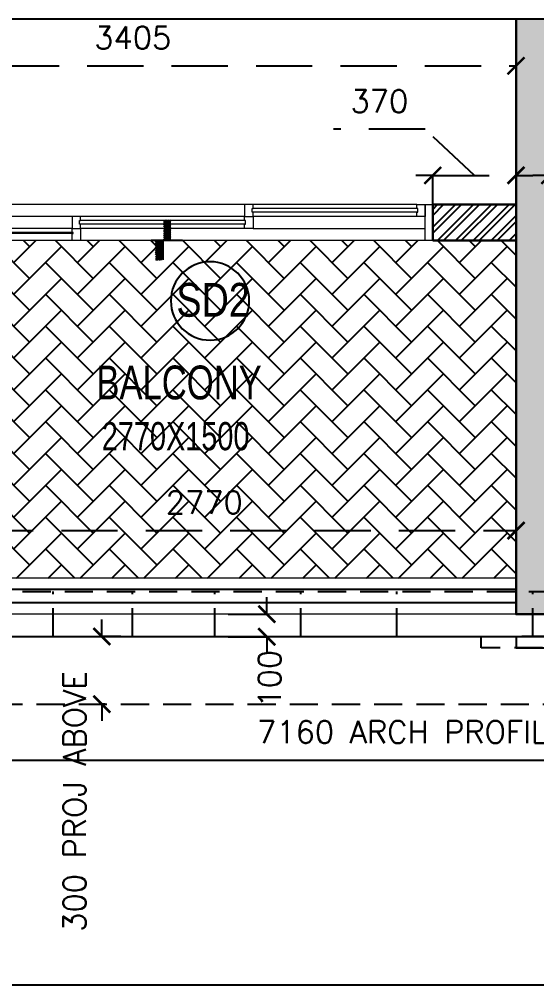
# Model space of a CAD drawing. Header units: millimetres. Extents: x 1135099 to 1230264, y -5736945 to -5695799.
# Drawn here: x 1137880 to 1140178, y -5736945 to -5732657 of the extents above; entities that cross this region are included whole.
import ezdxf
from ezdxf.enums import TextEntityAlignment as Align

# ---------------------------------------------------------------- set-up
doc = ezdxf.new("R2010")
doc.units = ezdxf.units.MM
doc.header["$LTSCALE"] = 1000
doc.header["$MEASUREMENT"] = 0
for name, pattern in [('$0$AUDIT_D_120904163729-0', [0]), ('$2$AUDIT_D_120904163729-0', [0]), ('$4$HIDDEN', [0.375, 0.25, -0.125]), ('$7$HIDDEN', [0.375, 0.25, -0.125]), ('2BHK-A - FRONT$0$AUDIT_D_120904163729-0', [0]), ('AUDIT_D_120904163729-0', [0]), ('T 10_TYPICAL ELEVATION$0$AUDIT_D_120904163729-0', [0]), ('T 10_TYPICAL ELEVATION$0$HIDDEN', [0.375, 0.25, -0.125]), ('T10(T7 IS SIMILAR BUT MIRROR) - DIMENSION & TEXTING$0$HIDDEN', [0.375, 0.25, -0.125]), ('T8(T9 IS SIMILAR) - TYPICAL FLOOR ELEVATION$0$AUDIT_D_120904163729-0', [0])]:
    doc.linetypes.add(name, pattern=pattern)
doc.layers.get('0').update_dxf_attribs({"linetype": 'AUDIT_D_120904163729-0'})
for name, color, linetype in [('$0$A-WALL-FEATURES', 6, '$0$AUDIT_D_120904163729-0'), ('$1$A-WALL-FEATURES', 110, '$2$AUDIT_D_120904163729-0'), ('2BHK-A - FRONT$0$A-DECK SUNK 125', 8, 'Continuous'), ('2BHK-A - FRONT$0$A-HATCH -160', 251, '2BHK-A - FRONT$0$AUDIT_D_120904163729-0'), ('2BHK-A - FRONT$0$a-tile drop', 3, 'Continuous'), ('2BHK-A - FRONT$0$APT PLANS-typ$0$TILEDROP', 3, 'Continuous'), ('2BHK-A - FRONT$0$ELE 1', 1, 'Continuous'), ('T 10_TYPICAL ELEVATION$0$A-DIM', 1, 'T 10_TYPICAL ELEVATION$0$AUDIT_D_120904163729-0'), ('T10(T7 IS SIMILAR BUT MIRROR) - DIMENSION & TEXTING$0$A-DIMENSIONS', 2, 'T10(T7 IS SIMILAR BUT MIRROR) - DIMENSION & TEXTING$0$HIDDEN'), ('T8(T9 IS SIMILAR) - DIMENSION & TEXTING$0$a-window-no', 125, 'Continuous'), ('T8(T9 IS SIMILAR) - TYPICAL FLOOR ELEVATION$0$A-WALL-FEATURES', 6, 'T8(T9 IS SIMILAR) - TYPICAL FLOOR ELEVATION$0$AUDIT_D_120904163729-0')]:
    doc.layers.add(name, color=color, linetype=linetype)
for name, color, linetype, lineweight in [('2BHK-A - FRONT$0$A-WALL- 160', 6, 'Continuous', 30), ('2BHK-A - FRONT$0$Ele', 8, 'Continuous', 15), ('2BHK-A - FRONT$0$Window', 4, 'Continuous', 20), ('T8(T9 IS SIMILAR) - DIMENSION & TEXTING$0$a-Text', 4, 'Continuous', 0), ('T8(T9 IS SIMILAR) - DIMENSION & TEXTING$0$a-TEXT -R SIZE', 4, 'Continuous', 0)]:
    doc.layers.add(name, color=color, linetype=linetype, lineweight=lineweight)
doc.styles.add('T 10_TYPICAL ELEVATION$0$Romans 1', font='romans.shx', dxfattribs={"height": 100})
doc.styles.add('T10(T7 IS SIMILAR BUT MIRROR) - DIMENSION & TEXTING$0$Romans 1', font='romans.shx', dxfattribs={"height": 100})
doc.styles.add('T8(T9 IS SIMILAR) - DIMENSION & TEXTING$0$ARIAL ARROW', font='swisscl.ttf')
doc.styles.add('T8(T9 IS SIMILAR) - DIMENSION & TEXTING$0$LODHA STANDERD', font='sanss___.ttf')
doc.dimstyles.new('T 10_TYPICAL ELEVATION$0$ALPINE S', dxfattribs={"dimscale": 0, "dimtxt": 100, "dimasz": 75, "dimexe": 0, "dimexo": 0, "dimgap": 75, "dimtad": 1, "dimdec": 0, "dimzin": 0, "dimdsep": 46, "dimtxsty": 'T 10_TYPICAL ELEVATION$0$Romans 1', "dimblk": 'T 10_TYPICAL ELEVATION$0$_ArchTick', "dimcen": 0.09, "dimclrd": 256, "dimclre": 256, "dimclrt": 7, "dimadec": 0, "dimazin": 0, "dimtfac": 1, "dimtdec": 0, "dimtofl": 0, "dimtmove": 1, "dimatfit": 0, "dimldrblk": 'T 10_TYPICAL ELEVATION$0$_Open90', "dimfxl": 1, "dimtolj": 1, "dimtzin": 0, "dimarcsym": 0})
doc.dimstyles.new('T10(T7 IS SIMILAR BUT MIRROR) - DIMENSION & TEXTING$0$ALPINE S', dxfattribs={"dimscale": 0, "dimtxt": 100, "dimasz": 75, "dimexe": 0, "dimexo": 0, "dimgap": 75, "dimtad": 1, "dimdec": 0, "dimzin": 0, "dimdsep": 46, "dimtxsty": 'T10(T7 IS SIMILAR BUT MIRROR) - DIMENSION & TEXTING$0$Romans 1', "dimblk": 'T10(T7 IS SIMILAR BUT MIRROR) - DIMENSION & TEXTING$0$_ArchTick', "dimcen": 0.09, "dimclrd": 256, "dimclre": 256, "dimclrt": 7, "dimadec": 0, "dimazin": 0, "dimtfac": 1, "dimtdec": 0, "dimtofl": 0, "dimtmove": 1, "dimatfit": 0, "dimldrblk": 'T10(T7 IS SIMILAR BUT MIRROR) - DIMENSION & TEXTING$0$_Open90', "dimfxl": 1, "dimtolj": 1, "dimtzin": 0, "dimarcsym": 0})

# ---------------------------------------------------------------- blocks, each defined once
blk = doc.blocks.new('T8(T9 IS SIMILAR) - DIMENSION & TEXTING$0$WINDOW TAG')
at = {"layer": 'T8(T9 IS SIMILAR) - DIMENSION & TEXTING$0$a-window-no'}
blk.add_circle((0, 0), 174.1, dxfattribs=at)
at = {"layer": 'T8(T9 IS SIMILAR) - DIMENSION & TEXTING$0$a-window-no', "style": 'T8(T9 IS SIMILAR) - DIMENSION & TEXTING$0$LODHA STANDERD'}
blk.add_attdef('WINDOW', text='', height=150, dxfattribs=at).set_placement((11.3, 2.8), align=Align.MIDDLE_CENTER)
blk = doc.blocks.new('2BHK-A - FRONT$0$2400')
at = {"layer": '2BHK-A - FRONT$0$Window', "color": 1, "lineweight": 13}
for p, q in [((1151176.5, -5692111.9), (1148842.5, -5692111.9)), ((1149607.5, -5692111.9), (1148880, -5692111.9)), ((1149607.5, -5692165.3), (1148880, -5692165.3)), ((1150373.7, -5692165.3), (1149645, -5692165.3)), ((1150411.2, -5692165.3), (1151176.5, -5692165.3)), ((1149607.5, -5692218.6), (1148842.5, -5692218.6)), ((1150373.7, -5692218.6), (1149645, -5692218.6)), ((1151139, -5692218.6), (1150411.2, -5692218.6)), ((1150373.7, -5692271.9), (1148842.5, -5692271.9)), ((1151139, -5692271.9), (1150411.2, -5692271.9))]:
    blk.add_line(p, q, dxfattribs=at)
at = {"layer": '2BHK-A - FRONT$0$Window', "color": 5, "lineweight": 13}
for p, q in [((1149607.5, -5692142.2), (1148880, -5692142.2)), ((1149607.5, -5692146.7), (1148880, -5692146.7)), ((1150373.7, -5692183.8), (1149645, -5692183.8)), ((1150373.7, -5692200), (1149645, -5692200)), ((1151139, -5692237.2), (1150411.2, -5692237.2)), ((1151139, -5692253.3), (1150411.2, -5692253.3))]:
    blk.add_line(p, q, dxfattribs=at)
at = {"layer": '2BHK-A - FRONT$0$Window', "color": 4, "lineweight": 13}
for points in [[(1148842.5, -5692111.9), (1148809.5, -5692111.9), (1148809.5, -5692271.9), (1148842.5, -5692271.9)], [(1148880, -5692146.7), (1148880, -5692165.3), (1148842.5, -5692165.3), (1148842.5, -5692111.9), (1148880, -5692111.9), (1148880, -5692142.2), (1148875.5, -5692142.2), (1148875.5, -5692146.7)], [(1149607.5, -5692146.7), (1149607.5, -5692165.3), (1149645, -5692165.3), (1149645, -5692111.9), (1149607.5, -5692111.9), (1149607.5, -5692142.2), (1149612, -5692142.2), (1149612, -5692146.7)], [(1151209.5, -5692111.9), (1151176.5, -5692111.9), (1151176.5, -5692271.9), (1151209.5, -5692271.9)], [(1149645, -5692200), (1149645, -5692218.6), (1149607.5, -5692218.6), (1149607.5, -5692165.3), (1149645, -5692165.3), (1149645, -5692183.8), (1149640.5, -5692183.8), (1149640.5, -5692200)], [(1150373.7, -5692200), (1150373.7, -5692218.6), (1150411.2, -5692218.6), (1150411.2, -5692165.3), (1150373.7, -5692165.3), (1150373.7, -5692183.8), (1150378.2, -5692183.8), (1150378.2, -5692200)], [(1150411.2, -5692253.3), (1150411.2, -5692271.9), (1150373.7, -5692271.9), (1150373.7, -5692218.6), (1150411.2, -5692218.6), (1150411.2, -5692237.2), (1150406.7, -5692237.2), (1150406.7, -5692253.3)], [(1151139, -5692253.3), (1151139, -5692271.9), (1151176.5, -5692271.9), (1151176.5, -5692218.6), (1151139, -5692218.6), (1151139, -5692237.2), (1151143.5, -5692237.2), (1151143.5, -5692253.3)]]:
    blk.add_lwpolyline(points, close=True, dxfattribs=at)
blk = doc.blocks.new('2BHK-A - FRONT$0$TILE DROP -x')
at = {"layer": '2BHK-A - FRONT$0$APT PLANS-typ$0$TILEDROP'}
h = blk.add_hatch(dxfattribs=at)
h.set_pattern_fill('ACET-2D-ANSI31', color=8, scale=90, angle=90, style=0)
h.set_pattern_definition([(135, (-851695.914, 5365039.183), (-7.954951288, -7.954951288), [])])
h.paths.add_polyline_path([(-58323.9, -19205.9), (-58323.9, -19023.7), (-58261.5, -19023.7), (-58261.5, -19205.9)])
edge = h.paths.add_edge_path()
edge.add_line((-58323.9, -19381.2), (-58393.7, -19381.2))
edge.add_line((-58323.9, -19205.9), (-58323.9, -19381.2))
edge.add_line((-58393.1, -19205.9), (-58323.9, -19205.9))
edge.add_line((-58393.1, -19381.2), (-58393.1, -19205.9))
at = {"layer": '2BHK-A - FRONT$0$APT PLANS-typ$0$TILEDROP', "color": 1}
blk.add_line((-58153.9, -19205.9), (-58434, -19205.9), dxfattribs=at)
at = {"layer": '2BHK-A - FRONT$0$APT PLANS-typ$0$TILEDROP', "color": 20, "const_width": 10}
for points in [[(-58261.5, -19205.9), (-58261.5, -19023.7)], [(-58323.9, -19381.2), (-58323.9, -19205.9)], [(-58323.9, -19205.9), (-58261.5, -19205.9)]]:
    blk.add_lwpolyline(points, dxfattribs=at)
blk = doc.blocks.new('T 10_TYPICAL ELEVATION$0$_ArchTick')
at = {"color": 0, "linetype": 'ByBlock', "const_width": 0.15}
blk.add_lwpolyline([(-0.5, -0.5), (0.5, 0.5)], dxfattribs=at)
blk = doc.blocks.new('*D105')
at = {"layer": 'T 10_TYPICAL ELEVATION$0$A-DIM', "lineweight": -2, "transparency": 16777216}
for p, q in [((1138979.1, -5735299.4), (1138979.1, -5735224.4)), ((1138979.1, -5735399.6), (1138979.1, -5735474.6))]:
    blk.add_line(p, q, dxfattribs=at)
at = {"layer": 'T 10_TYPICAL ELEVATION$0$A-DIM', "linetype": 'T 10_TYPICAL ELEVATION$0$HIDDEN', "lineweight": -2, "transparency": 16777216}
for p, q in [((1138807.2, -5735299.4), (1138979.1, -5735299.4)), ((1138807.2, -5735399.6), (1138979.1, -5735399.6))]:
    blk.add_line(p, q, dxfattribs=at)
at = {"layer": 'T 10_TYPICAL ELEVATION$0$A-DIM', "linetype": 'ByBlock', "lineweight": -2, "transparency": 16777216, "xscale": 75, "yscale": 75, "zscale": 75}
for p, rotation in [((1138979.1, -5735299.4), 270), ((1138979.1, -5735399.6), 90)]:
    blk.add_blockref('T 10_TYPICAL ELEVATION$0$_ArchTick', p, dxfattribs=dict(at, rotation=rotation))
at = {"layer": 'T 10_TYPICAL ELEVATION$0$A-DIM', "color": 7, "linetype": 'ByBlock', "transparency": 16777216, "insert": (1138991.6, -5735586.5), "char_height": 100, "attachment_point": 5, "rotation": 90, "style": 'T 10_TYPICAL ELEVATION$0$Romans 1'}
blk.add_mtext('\\A1;100', dxfattribs=at)
blk = doc.blocks.new('T 10_TYPICAL ELEVATION$0$_Open90')
at = {"color": 0, "linetype": 'ByBlock', "lineweight": -2}
for p, q in [((0, 0), (-1, 0)), ((-0.5, 0.5), (0, 0)), ((0, 0), (-0.5, -0.5))]:
    blk.add_line(p, q, dxfattribs=at)
blk = doc.blocks.new('T10(T7 IS SIMILAR BUT MIRROR) - DIMENSION & TEXTING$0$_ArchTick')
at = {"color": 0, "linetype": 'ByBlock', "const_width": 0.15}
blk.add_lwpolyline([(-0.5, -0.5), (0.5, 0.5)], dxfattribs=at)
blk = doc.blocks.new('*D77')
at = {"layer": 'T10(T7 IS SIMILAR BUT MIRROR) - DIMENSION & TEXTING$0$A-DIMENSIONS', "linetype": 'T10(T7 IS SIMILAR BUT MIRROR) - DIMENSION & TEXTING$0$HIDDEN', "lineweight": -2, "transparency": 16777216}
for p, q in [((1137316.3, -5734713.7), (1137316.3, -5734928.2)), ((1140086.3, -5734713.7), (1140086.3, -5734928.2))]:
    blk.add_line(p, q, dxfattribs=at)
at = {"layer": 'T10(T7 IS SIMILAR BUT MIRROR) - DIMENSION & TEXTING$0$A-DIMENSIONS', "lineweight": -2, "transparency": 16777216}
blk.add_line((1137316.3, -5734928.2), (1140086.3, -5734928.2), dxfattribs=at)
at = {"layer": 'T10(T7 IS SIMILAR BUT MIRROR) - DIMENSION & TEXTING$0$A-DIMENSIONS', "linetype": 'ByBlock', "lineweight": -2, "transparency": 16777216, "xscale": 75, "yscale": 75, "zscale": 75, "rotation": 180}
blk.add_blockref('T10(T7 IS SIMILAR BUT MIRROR) - DIMENSION & TEXTING$0$_ArchTick', (1137316.3, -5734928.2), dxfattribs=at)
at = {"layer": 'T10(T7 IS SIMILAR BUT MIRROR) - DIMENSION & TEXTING$0$A-DIMENSIONS', "linetype": 'ByBlock', "lineweight": -2, "transparency": 16777216, "xscale": 75, "yscale": 75, "zscale": 75}
blk.add_blockref('T10(T7 IS SIMILAR BUT MIRROR) - DIMENSION & TEXTING$0$_ArchTick', (1140086.3, -5734928.2), dxfattribs=at)
at = {"layer": 'T10(T7 IS SIMILAR BUT MIRROR) - DIMENSION & TEXTING$0$A-DIMENSIONS', "color": 7, "linetype": 'ByBlock', "transparency": 16777216, "insert": (1138701.3, -5734803.2), "char_height": 100, "attachment_point": 5, "style": 'T10(T7 IS SIMILAR BUT MIRROR) - DIMENSION & TEXTING$0$Romans 1'}
blk.add_mtext('\\A1;2770', dxfattribs=at)
blk = doc.blocks.new('T10(T7 IS SIMILAR BUT MIRROR) - DIMENSION & TEXTING$0$_Open90')
at = {"color": 0, "linetype": 'ByBlock', "lineweight": -2}
for p, q in [((0, 0), (-1, 0)), ((-0.5, 0.5), (0, 0)), ((0, 0), (-0.5, -0.5))]:
    blk.add_line(p, q, dxfattribs=at)
blk = doc.blocks.new('*D79')
at = {"layer": 'T10(T7 IS SIMILAR BUT MIRROR) - DIMENSION & TEXTING$0$A-DIMENSIONS', "linetype": 'T10(T7 IS SIMILAR BUT MIRROR) - DIMENSION & TEXTING$0$HIDDEN', "lineweight": -2, "transparency": 16777216}
for p, q in [((1136681.3, -5733082.7), (1136681.3, -5732864.1)), ((1140086.3, -5733082.7), (1140086.3, -5732864.1))]:
    blk.add_line(p, q, dxfattribs=at)
at = {"layer": 'T10(T7 IS SIMILAR BUT MIRROR) - DIMENSION & TEXTING$0$A-DIMENSIONS', "lineweight": -2, "transparency": 16777216}
blk.add_line((1136681.3, -5732864.1), (1140086.3, -5732864.1), dxfattribs=at)
at = {"layer": 'T10(T7 IS SIMILAR BUT MIRROR) - DIMENSION & TEXTING$0$A-DIMENSIONS', "linetype": 'ByBlock', "lineweight": -2, "transparency": 16777216, "xscale": 75, "yscale": 75, "zscale": 75, "rotation": 180}
blk.add_blockref('T10(T7 IS SIMILAR BUT MIRROR) - DIMENSION & TEXTING$0$_ArchTick', (1136681.3, -5732864.1), dxfattribs=at)
at = {"layer": 'T10(T7 IS SIMILAR BUT MIRROR) - DIMENSION & TEXTING$0$A-DIMENSIONS', "linetype": 'ByBlock', "lineweight": -2, "transparency": 16777216, "xscale": 75, "yscale": 75, "zscale": 75}
blk.add_blockref('T10(T7 IS SIMILAR BUT MIRROR) - DIMENSION & TEXTING$0$_ArchTick', (1140086.3, -5732864.1), dxfattribs=at)
at = {"layer": 'T10(T7 IS SIMILAR BUT MIRROR) - DIMENSION & TEXTING$0$A-DIMENSIONS', "color": 7, "linetype": 'ByBlock', "transparency": 16777216, "insert": (1138383.8, -5732739.1), "char_height": 100, "attachment_point": 5, "style": 'T10(T7 IS SIMILAR BUT MIRROR) - DIMENSION & TEXTING$0$Romans 1'}
blk.add_mtext('\\A1;3405', dxfattribs=at)
blk = doc.blocks.new('*D81')
at = {"layer": 'T10(T7 IS SIMILAR BUT MIRROR) - DIMENSION & TEXTING$0$A-DIMENSIONS', "lineweight": -2, "transparency": 16777216}
for p, q in [((1139683, -5733146.1), (1139275.9, -5733146.1)), ((1139901.3, -5733350.7), (1139683, -5733146.1)), ((1139716.3, -5733350.7), (1139641.3, -5733350.7)), ((1139716.3, -5733350.7), (1140086.3, -5733350.7)), ((1140086.3, -5733350.7), (1140161.3, -5733350.7))]:
    blk.add_line(p, q, dxfattribs=at)
at = {"layer": 'T10(T7 IS SIMILAR BUT MIRROR) - DIMENSION & TEXTING$0$A-DIMENSIONS', "linetype": 'T10(T7 IS SIMILAR BUT MIRROR) - DIMENSION & TEXTING$0$HIDDEN', "lineweight": -2, "transparency": 16777216}
for p, q in [((1139716.3, -5733479.3), (1139716.3, -5733350.7)), ((1140086.3, -5733479.3), (1140086.3, -5733350.7))]:
    blk.add_line(p, q, dxfattribs=at)
at = {"layer": 'T10(T7 IS SIMILAR BUT MIRROR) - DIMENSION & TEXTING$0$A-DIMENSIONS', "linetype": 'ByBlock', "lineweight": -2, "transparency": 16777216, "xscale": 75, "yscale": 75, "zscale": 75}
blk.add_blockref('T10(T7 IS SIMILAR BUT MIRROR) - DIMENSION & TEXTING$0$_ArchTick', (1139716.3, -5733350.7), dxfattribs=at)
at = {"layer": 'T10(T7 IS SIMILAR BUT MIRROR) - DIMENSION & TEXTING$0$A-DIMENSIONS', "linetype": 'ByBlock', "lineweight": -2, "transparency": 16777216, "xscale": 75, "yscale": 75, "zscale": 75, "rotation": 180}
blk.add_blockref('T10(T7 IS SIMILAR BUT MIRROR) - DIMENSION & TEXTING$0$_ArchTick', (1140086.3, -5733350.7), dxfattribs=at)
at = {"layer": 'T10(T7 IS SIMILAR BUT MIRROR) - DIMENSION & TEXTING$0$A-DIMENSIONS', "color": 7, "linetype": 'ByBlock', "transparency": 16777216, "insert": (1139479.4, -5733021.1), "char_height": 100, "attachment_point": 5, "style": 'T10(T7 IS SIMILAR BUT MIRROR) - DIMENSION & TEXTING$0$Romans 1'}
blk.add_mtext('\\A1;370', dxfattribs=at)
blk = doc.blocks.new('*D89')
at = {"layer": 'T10(T7 IS SIMILAR BUT MIRROR) - DIMENSION & TEXTING$0$A-DIMENSIONS', "lineweight": -2, "transparency": 16777216}
for p, q in [((1140421.3, -5733350.7), (1140639.7, -5733146.1)), ((1140639.7, -5733146.1), (1141046.8, -5733146.1)), ((1140236.3, -5733350.7), (1140161.3, -5733350.7)), ((1140606.3, -5733350.7), (1140236.3, -5733350.7)), ((1140606.3, -5733350.7), (1140681.3, -5733350.7))]:
    blk.add_line(p, q, dxfattribs=at)
at = {"layer": 'T10(T7 IS SIMILAR BUT MIRROR) - DIMENSION & TEXTING$0$A-DIMENSIONS', "linetype": 'T10(T7 IS SIMILAR BUT MIRROR) - DIMENSION & TEXTING$0$HIDDEN', "lineweight": -2, "transparency": 16777216}
for p, q in [((1140236.3, -5733479.3), (1140236.3, -5733350.7)), ((1140606.3, -5733479.3), (1140606.3, -5733350.7))]:
    blk.add_line(p, q, dxfattribs=at)
at = {"layer": 'T10(T7 IS SIMILAR BUT MIRROR) - DIMENSION & TEXTING$0$A-DIMENSIONS', "linetype": 'ByBlock', "lineweight": -2, "transparency": 16777216, "xscale": 75, "yscale": 75, "zscale": 75}
blk.add_blockref('T10(T7 IS SIMILAR BUT MIRROR) - DIMENSION & TEXTING$0$_ArchTick', (1140236.3, -5733350.7), dxfattribs=at)
at = {"layer": 'T10(T7 IS SIMILAR BUT MIRROR) - DIMENSION & TEXTING$0$A-DIMENSIONS', "linetype": 'ByBlock', "lineweight": -2, "transparency": 16777216, "xscale": 75, "yscale": 75, "zscale": 75, "rotation": 180}
blk.add_blockref('T10(T7 IS SIMILAR BUT MIRROR) - DIMENSION & TEXTING$0$_ArchTick', (1140606.3, -5733350.7), dxfattribs=at)
at = {"layer": 'T10(T7 IS SIMILAR BUT MIRROR) - DIMENSION & TEXTING$0$A-DIMENSIONS', "color": 7, "linetype": 'ByBlock', "transparency": 16777216, "insert": (1140843.3, -5733021.1), "char_height": 100, "attachment_point": 5, "style": 'T10(T7 IS SIMILAR BUT MIRROR) - DIMENSION & TEXTING$0$Romans 1'}
blk.add_mtext('\\A1;370', dxfattribs=at)
blk = doc.blocks.new('*D95')
at = {"layer": 'T 10_TYPICAL ELEVATION$0$A-DIM', "linetype": 'T 10_TYPICAL ELEVATION$0$HIDDEN', "lineweight": -2, "transparency": 16777216}
for p, q in [((1136581.3, -5735399.6), (1136581.3, -5735947.7)), ((1143741.3, -5735399.6), (1143741.3, -5735947.7))]:
    blk.add_line(p, q, dxfattribs=at)
at = {"layer": 'T 10_TYPICAL ELEVATION$0$A-DIM', "lineweight": -2, "transparency": 16777216}
blk.add_line((1136581.3, -5735947.7), (1143741.3, -5735947.7), dxfattribs=at)
at = {"layer": 'T 10_TYPICAL ELEVATION$0$A-DIM', "linetype": 'ByBlock', "lineweight": -2, "transparency": 16777216, "xscale": 75, "yscale": 75, "zscale": 75, "rotation": 180}
blk.add_blockref('T 10_TYPICAL ELEVATION$0$_ArchTick', (1136581.3, -5735947.7), dxfattribs=at)
at = {"layer": 'T 10_TYPICAL ELEVATION$0$A-DIM', "linetype": 'ByBlock', "lineweight": -2, "transparency": 16777216, "xscale": 75, "yscale": 75, "zscale": 75}
blk.add_blockref('T 10_TYPICAL ELEVATION$0$_ArchTick', (1143741.3, -5735947.7), dxfattribs=at)
at = {"layer": 'T 10_TYPICAL ELEVATION$0$A-DIM', "color": 7, "linetype": 'ByBlock', "transparency": 16777216, "insert": (1140161.3, -5735822.7), "char_height": 100, "attachment_point": 5, "style": 'T 10_TYPICAL ELEVATION$0$Romans 1'}
blk.add_mtext('\\A1;7160 ARCH PROFILE C1 AT 27TH FL', dxfattribs=at)
blk = doc.blocks.new('*D101')
at = {"layer": 'T 10_TYPICAL ELEVATION$0$A-DIM', "lineweight": -2, "transparency": 16777216}
for p, q in [((1138246.3, -5735398.6), (1138246.3, -5735323.6)), ((1138246.3, -5735698.9), (1138246.3, -5735773.9))]:
    blk.add_line(p, q, dxfattribs=at)
at = {"layer": 'T 10_TYPICAL ELEVATION$0$A-DIM', "linetype": 'T 10_TYPICAL ELEVATION$0$HIDDEN', "lineweight": -2, "transparency": 16777216}
for p, q in [((1138330.6, -5735398.6), (1138246.3, -5735398.6)), ((1138260.7, -5735698.9), (1138246.3, -5735698.9))]:
    blk.add_line(p, q, dxfattribs=at)
at = {"layer": 'T 10_TYPICAL ELEVATION$0$A-DIM', "linetype": 'ByBlock', "lineweight": -2, "transparency": 16777216, "xscale": 75, "yscale": 75, "zscale": 75}
for p, rotation in [((1138246.3, -5735398.6), 270), ((1138246.3, -5735698.9), 90)]:
    blk.add_blockref('T 10_TYPICAL ELEVATION$0$_ArchTick', p, dxfattribs=dict(at, rotation=rotation))
at = {"layer": 'T 10_TYPICAL ELEVATION$0$A-DIM', "color": 7, "linetype": 'ByBlock', "transparency": 16777216, "insert": (1138125.1, -5736132), "char_height": 100, "attachment_point": 5, "rotation": 90, "style": 'T 10_TYPICAL ELEVATION$0$Romans 1'}
blk.add_mtext('\\A1;300 PROJ ABOVE', dxfattribs=at)

msp = doc.modelspace()

# ---------------------------------------------------------------- hatches: boundary and pattern name
at = {"layer": '2BHK-A - FRONT$0$A-DECK SUNK 125'}
h = msp.add_hatch(dxfattribs=at)
h.set_pattern_fill('AR-HBONE', color=256, scale=25)
h.set_pattern_definition([(45, (-11618.14, -6031.02), (1e-14, 141.4213562), [300, -100]), (135, (-11547.43, -5960.31), (1e-14, 141.4213562), [300, -100])])
h.paths.add_polyline_path([(1137316.3, -5733639.6), (1140086.3, -5733639.6), (1140086.3, -5735139.6), (1137316.3, -5735139.6)])
at = {"layer": '2BHK-A - FRONT$0$A-HATCH -160', "linetype": 'ByBlock'}
h = msp.add_hatch(dxfattribs=at)
h.set_pattern_fill('HEX', color=256, scale=150)
h.set_pattern_definition([(0, (-11618.14, -6030.594), (0, 32.47595264), [18.75, -37.5]), (120, (-11618.14, -6030.594), (-28.125, -16.23797632), [18.75, -37.5]), (60, (-11599.39, -6030.594), (-28.125, 16.23797632), [18.75, -37.5])])
h.paths.add_polyline_path([(1140236.3, -5732657.4), (1140086.3, -5732657.4), (1140086.3, -5735299.8), (1140236.3, -5735299.8)])
h = msp.add_hatch(dxfattribs=at)
h.set_pattern_fill('ANSI32', color=256, scale=150)
h.set_pattern_definition([(45, (-11618.14, -6030.594), (-39.77475644, 39.77475644), []), (45, (-11591.62, -6030.594), (-39.77475644, 39.77475644), [])])
h.paths.add_polyline_path([(1139716.3, -5733479.8), (1140086.3, -5733479.8), (1140086.4, -5733639.8), (1139716.3, -5733639.8)])

# ---------------------------------------------------------------- linework, layer by layer
at = {"layer": '$0$A-WALL-FEATURES', "color": 3, "linetype": '$7$HIDDEN', "ltscale": 0.5}
for p, q in [((1136581.4, -5735198.6), (1143741.4, -5735198.6)), ((1138030.1, -5735398.6), (1138030.1, -5735198.6)), ((1138382.3, -5735398.6), (1138382.3, -5735198.6)), ((1138747.7, -5735398.6), (1138747.7, -5735198.6)), ((1139130.4, -5735398.6), (1139130.4, -5735198.6)), ((1139556.7, -5735398.6), (1139556.7, -5735198.6)), ((1140161.4, -5735398.6), (1140161.4, -5735198.6)), ((1136581.4, -5735398.6), (1143741.4, -5735398.6))]:
    msp.add_line(p, q, dxfattribs=at)
for points in [[(1139931.4, -5735398.6), (1140391.4, -5735398.6), (1140391.4, -5735448.6), (1139931.4, -5735448.6)], [(1140086.4, -5735448.6), (1140236.4, -5735448.6), (1140236.4, -5735398.6), (1140086.4, -5735398.6)]]:
    msp.add_lwpolyline(points, close=True, dxfattribs=at)
at = {"layer": '$1$A-WALL-FEATURES', "color": 3, "linetype": '$4$HIDDEN', "ltscale": 0.5}
msp.add_lwpolyline([(1136081.3, -5734713.7), (1136081.1, -5735698.6), (1144241.5, -5735698.6), (1144241.5, -5734713.7)], dxfattribs=at)
at = {"linetype": 'ByBlock'}
msp.add_lwpolyline([(1145416.7, -5732657.4), (1135099.4, -5732657.4), (1135099.4, -5736945.2), (1145416.7, -5736945.2)], close=True, dxfattribs=at)
at = {"layer": '2BHK-A - FRONT$0$A-WALL- 160', "linetype": 'ByBlock'}
for p, q in [((1140086.3, -5733639.6), (1140086.3, -5732657.4)), ((1139716.3, -5733479.6), (1140086.3, -5733479.6)), ((1139716.3, -5733639.6), (1139716.3, -5733479.6)), ((1139716.3, -5733639.6), (1140086.3, -5733639.6))]:
    msp.add_line(p, q, dxfattribs=at)
for points in [[(1140236.3, -5733639.6), (1140236.3, -5735299.6), (1140086.3, -5735299.6), (1140086.3, -5733639.6)], [(1140086.3, -5733639.6), (1140086.3, -5735299.6), (1140236.3, -5735299.6), (1140236.3, -5733639.6)]]:
    msp.add_lwpolyline(points, dxfattribs=at)
at = {"layer": '2BHK-A - FRONT$0$Ele'}
for p, q in [((1140086.3, -5735139.6), (1137316.3, -5735139.6)), ((1140086.3, -5735299.6), (1137156.3, -5735299.6))]:
    msp.add_line(p, q, dxfattribs=at)
at = {"layer": '2BHK-A - FRONT$0$ELE 1'}
for p, q in [((1140086.3, -5735189.6), (1137266.3, -5735189.6)), ((1140086.3, -5735249.6), (1137206.3, -5735249.6))]:
    msp.add_line(p, q, dxfattribs=at)
at = {"layer": 'T8(T9 IS SIMILAR) - TYPICAL FLOOR ELEVATION$0$A-WALL-FEATURES', "linetype": 'ByBlock'}
msp.add_lwpolyline([(1137056.3, -5734713.7), (1137056.3, -5735399.3), (1143266.3, -5735399.3), (1143266.3, -5734713.7)], dxfattribs=at)

# ---------------------------------------------------------------- block references
at = {"layer": '2BHK-A - FRONT$0$a-tile drop', "extrusion": (0, 0, -1), "xscale": -0.5, "yscale": 0.5, "zscale": -0.5}
msp.add_blockref('2BHK-A - FRONT$0$TILE DROP -x', (-1167681.8, -5724036.3), dxfattribs=at)
at = {"layer": '2BHK-A - FRONT$0$A-WALL- 160', "linetype": 'ByBlock', "xscale": -1, "rotation": 180}
msp.add_blockref('2BHK-A - FRONT$0$2400', (-11493.1, -11425751.6), dxfattribs=at)
at = {"layer": 'T8(T9 IS SIMILAR) - DIMENSION & TEXTING$0$a-window-no'}
ref = msp.add_blockref('T8(T9 IS SIMILAR) - DIMENSION & TEXTING$0$WINDOW TAG', (1138726.9, -5733908.5), dxfattribs=dict(at, xscale=-1))
ref.add_attrib('WINDOW', 'SD2', dxfattribs={"height": 150, "style": 'T8(T9 IS SIMILAR) - DIMENSION & TEXTING$0$LODHA STANDERD', "width": 0.8}).set_placement((1138740.5, -5733903.4), align=Align.MIDDLE_CENTER)
ref = msp.add_blockref('T8(T9 IS SIMILAR) - DIMENSION & TEXTING$0$WINDOW TAG', (1138726.9, -5733908.5), dxfattribs=dict(at, xscale=-1))
ref.add_attrib('WINDOW', 'SD2', dxfattribs={"height": 150, "style": 'T8(T9 IS SIMILAR) - DIMENSION & TEXTING$0$LODHA STANDERD', "width": 0.8}).set_placement((1138740.5, -5733903.4), align=Align.MIDDLE_CENTER)

# ---------------------------------------------------------------- texts
at = {"layer": 'T8(T9 IS SIMILAR) - DIMENSION & TEXTING$0$a-Text', "style": 'T8(T9 IS SIMILAR) - DIMENSION & TEXTING$0$ARIAL ARROW'}
msp.add_text('BALCONY', height=150, dxfattribs=at).set_placement((1138221.9, -5734345.5))
msp.add_text('BALCONY', height=150, dxfattribs=at).set_placement((1138221.9, -5734345.5))
at = {"layer": 'T8(T9 IS SIMILAR) - DIMENSION & TEXTING$0$a-TEXT -R SIZE', "color": 2, "style": 'T8(T9 IS SIMILAR) - DIMENSION & TEXTING$0$ARIAL ARROW'}
msp.add_text('2770X1500', height=125, dxfattribs=at).set_placement((1138246.3, -5734571.5))
msp.add_text('2770X1500', height=125, dxfattribs=at).set_placement((1138246.3, -5734571.5))

# ---------------------------------------------------------------- dimensions: what is measured, and where the dimension line sits
at = {"layer": 'T 10_TYPICAL ELEVATION$0$A-DIM', "linetype": 'ByBlock'}
dim = msp.add_linear_dim(base=(1143741.3, -5735947.7), p1=(1136581.3, -5735399.6, 0.4), p2=(1143741.3, -5735399.6, 0.4), text='<> ARCH PROFILE C1 AT 27TH FL', dimstyle='T 10_TYPICAL ELEVATION$0$ALPINE S', override={"dimscale": 1, "dimfxl": 5, "dimarcsym": 1}, dxfattribs=at)
dim.commit()
dim.dimension.update_dxf_attribs({"geometry": '*D95', "text_midpoint": (1140161.3, -5735822.7)})
dim = msp.add_linear_dim(base=(1138979.1, -5735299.4), p1=(1138807.2, -5735399.6), p2=(1138807.2, -5735299.4), angle=90, dimstyle='T 10_TYPICAL ELEVATION$0$ALPINE S', override={"dimscale": 1, "dimfxl": 5, "dimarcsym": 1}, dxfattribs=at)
dim.commit()
dim.dimension.update_dxf_attribs({"geometry": '*D105', "text_midpoint": (1139116.6, -5735586.5), "dimtype": 160})
dim = msp.add_linear_dim(base=(1138246.3, -5735398.6), p1=(1138260.7, -5735698.9), p2=(1138330.6, -5735398.6), angle=90, text='<> PROJ ABOVE', dimstyle='T 10_TYPICAL ELEVATION$0$ALPINE S', override={"dimscale": 1, "dimfxl": 5, "dimarcsym": 1}, dxfattribs=at)
dim.commit()
dim.dimension.update_dxf_attribs({"geometry": '*D101', "text_midpoint": (1138250.1, -5736132), "dimtype": 160})
at = {"layer": 'T10(T7 IS SIMILAR BUT MIRROR) - DIMENSION & TEXTING$0$A-DIMENSIONS', "linetype": 'ByBlock'}
for base, p1, p2, picture, middle in [((1140086.3, -5732864.1), (1136681.3, -5733082.7, -0.1), (1140086.3, -5733082.7), '*D79', (1138383.8, -5732739.1)), ((1140086.3, -5734928.2), (1137316.3, -5734713.7), (1140086.3, -5734713.7), '*D77', (1138701.3, -5734803.2))]:
    dim = msp.add_linear_dim(base=base, p1=p1, p2=p2, dimstyle='T10(T7 IS SIMILAR BUT MIRROR) - DIMENSION & TEXTING$0$ALPINE S', override={"dimscale": 1, "dimfxl": 5, "dimarcsym": 1}, dxfattribs=at)
    dim.commit()
    dim.dimension.update_dxf_attribs({"geometry": picture, "text_midpoint": middle})
dim = msp.add_linear_dim(base=(1140086.3, -5733350.7), p1=(1139716.3, -5733479.3), p2=(1140086.3, -5733479.3), dimstyle='T10(T7 IS SIMILAR BUT MIRROR) - DIMENSION & TEXTING$0$ALPINE S', override={"dimscale": 1, "dimfxl": 5, "dimarcsym": 1}, dxfattribs=at)
dim.commit()
dim.dimension.update_dxf_attribs({"geometry": '*D81', "text_midpoint": (1139608, -5733146.1), "dimtype": 160})
dim = msp.add_linear_dim(base=(1140236.3, -5733350.7), p1=(1140606.3, -5733479.3), p2=(1140236.3, -5733479.3), angle=180, dimstyle='T10(T7 IS SIMILAR BUT MIRROR) - DIMENSION & TEXTING$0$ALPINE S', override={"dimscale": 1, "dimfxl": 5, "dimarcsym": 1}, dxfattribs=at)
dim.commit()
dim.dimension.update_dxf_attribs({"geometry": '*D89', "text_midpoint": (1140714.7, -5733146.1), "dimtype": 160})

doc.saveas('drawing.dxf')
